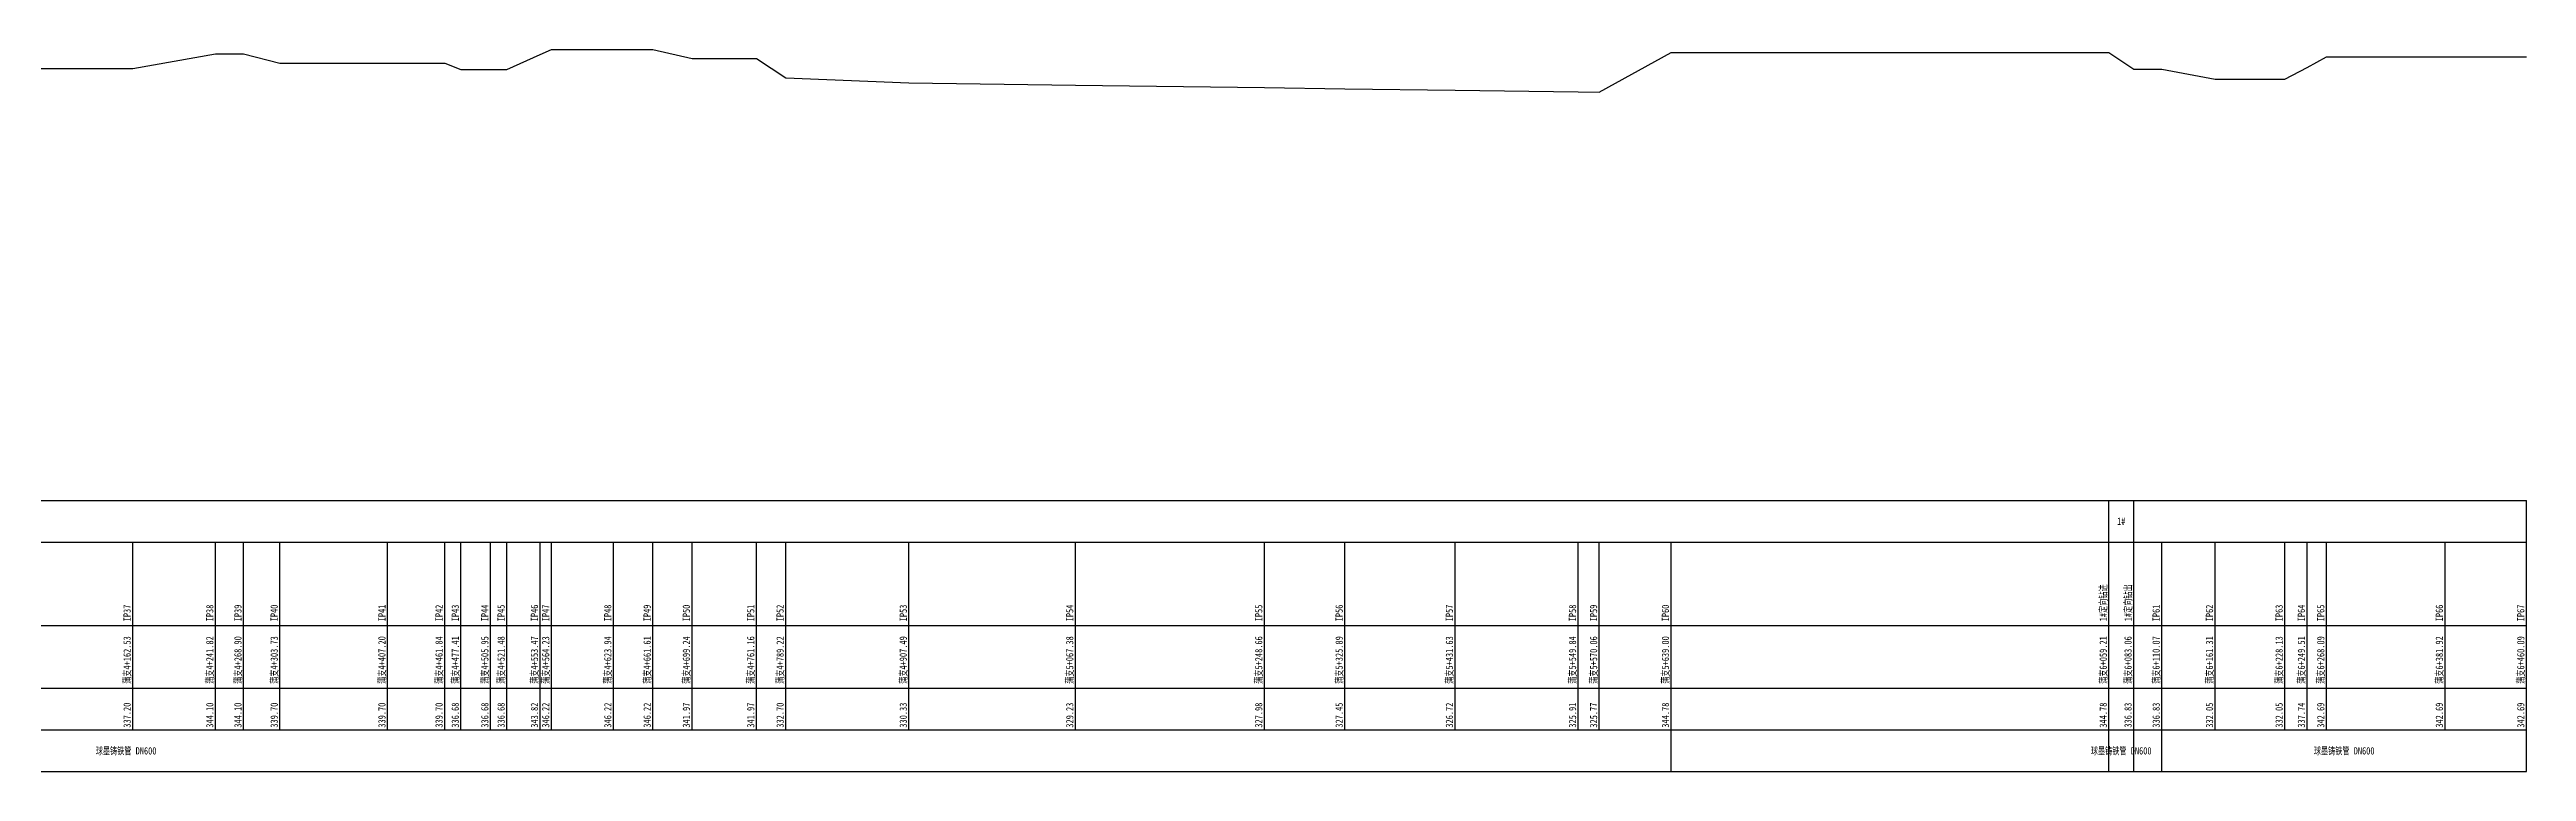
# Model space of a CAD drawing. Header units: millimetres. Extents: x -40 to 2308, y -621 to 355.
# Drawn here: x 1119 to 2308, y -150 to 196 of the extents above; entities that cross this region are included whole.
import ezdxf
from ezdxf.enums import TextEntityAlignment as Align

# ---------------------------------------------------------------- set-up
doc = ezdxf.new("R2010")
doc.units = ezdxf.units.MM
for name, color, linetype in [('纵断面_文字标注', 7, 'Continuous'), ('纵断面_管中心线', 2, 'Continuous'), ('纵断面_表格线框', 7, 'Continuous')]:
    doc.layers.add(name, color=color, linetype=linetype)
doc.styles.get("Standard").update_dxf_attribs({"font": '', "width": 0.7})
doc.styles.get('Standard').set_extended_font_data('仿宋')

msp = doc.modelspace()

# ---------------------------------------------------------------- linework, layer by layer
at = {"layer": '纵断面_管中心线'}
msp.add_lwpolyline([(1072.3, 187.1), (1159.4, 187.2), (1199.1, 194.1), (1212.6, 194.1), (1230, 189.7), (1281.7, 189.7), (1309.1, 189.7), (1316.9, 186.7), (1331.1, 186.7), (1338.9, 186.7), (1354.9, 193.8), (1360.3, 196.2), (1390.1, 196.2), (1409, 196.2), (1427.8, 192), (1458.7, 192), (1472.8, 182.7), (1531.9, 180.3), (1611.8, 179.2), (1702.5, 178), (1741.1, 177.4), (1794, 176.7), (1853.1, 175.9), (1863.2, 175.8), (1897.7, 194.8), (2107.8, 194.8), (2119.7, 186.8), (2133.2, 186.8), (2158.8, 182), (2192.2, 182), (2202.9, 187.7), (2212.2, 192.7), (2269.1, 192.7), (2308.2, 192.7)], dxfattribs=at)
at = {"layer": '纵断面_表格线框'}
for p, q in [((414.7, -20), (2308.2, -20)), ((2107.8, -150), (2107.8, -20)), ((2119.7, -150), (2119.7, -20)), ((2308.2, -150), (2308.2, -20)), ((414.7, -40), (2308.2, -40)), ((1159.4, -130), (1159.4, -40)), ((1199.1, -130), (1199.1, -40)), ((1212.6, -130), (1212.6, -40)), ((1230, -130), (1230, -40)), ((1281.7, -130), (1281.7, -40)), ((1309.1, -130), (1309.1, -40)), ((1316.9, -130), (1316.9, -40)), ((1331.1, -130), (1331.1, -40)), ((1338.9, -130), (1338.9, -40)), ((1354.9, -130), (1354.9, -40)), ((1360.3, -130), (1360.3, -40)), ((1390.1, -130), (1390.1, -40)), ((1409, -130), (1409, -40)), ((1427.8, -130), (1427.8, -40)), ((1458.7, -130), (1458.7, -40)), ((1472.8, -130), (1472.8, -40)), ((1531.9, -130), (1531.9, -40)), ((1611.8, -130), (1611.8, -40)), ((1702.5, -130), (1702.5, -40)), ((1741.1, -130), (1741.1, -40)), ((1794, -130), (1794, -40)), ((1853.1, -130), (1853.1, -40)), ((1863.2, -130), (1863.2, -40)), ((1897.7, -150), (1897.7, -40)), ((2133.2, -150), (2133.2, -40)), ((2158.8, -130), (2158.8, -40)), ((2192.2, -130), (2192.2, -40)), ((2202.9, -130), (2202.9, -40)), ((2212.2, -130), (2212.2, -40)), ((2269.1, -130), (2269.1, -40)), ((414.7, -80), (2308.2, -80)), ((414.7, -110), (2308.2, -110)), ((414.7, -130), (2308.2, -130)), ((414.7, -150), (2308.2, -150))]:
    msp.add_line(p, q, dxfattribs=at)

# ---------------------------------------------------------------- texts
at = {"layer": '纵断面_文字标注', "width": 0.7}
for s, p in [('1#', (2113.7, -30)), ('球墨铸铁管 DN600', (1156.2, -140)), ('球墨铸铁管 DN600', (2113.7, -140)), ('球墨铸铁管 DN600', (2220.7, -140))]:
    msp.add_text(s, height=3.5, dxfattribs=at).set_placement(p, align=Align.MIDDLE)
for s, p in [('1#定向钻进', (2106.8, -78)), ('1#定向钻出', (2118.7, -78)), ('IP37', (1158.4, -78)), ('IP38', (1198.1, -78)), ('IP39', (1211.6, -78)), ('IP40', (1229, -78)), ('IP41', (1280.7, -78)), ('IP42', (1308.1, -78)), ('IP43', (1315.9, -78)), ('IP44', (1330.1, -78)), ('IP45', (1337.9, -78)), ('IP46', (1353.9, -78)), ('IP47', (1359.3, -78)), ('IP48', (1389.1, -78)), ('IP49', (1408, -78)), ('IP50', (1426.8, -78)), ('IP51', (1457.7, -78)), ('IP52', (1471.8, -78)), ('IP53', (1530.9, -78)), ('IP54', (1610.8, -78)), ('IP55', (1701.5, -78)), ('IP56', (1740.1, -78)), ('IP57', (1793, -78)), ('IP58', (1852.1, -78)), ('IP59', (1862.2, -78)), ('IP60', (1896.7, -78)), ('IP61', (2132.2, -78)), ('IP62', (2157.8, -78)), ('IP63', (2191.2, -78)), ('IP64', (2201.9, -78)), ('IP65', (2211.2, -78)), ('IP66', (2268.1, -78)), ('IP67', (2307.2, -78)), ('蒲支4+162.53', (1158.4, -108)), ('蒲支4+241.82', (1198.1, -108)), ('蒲支4+268.90', (1211.6, -108)), ('蒲支4+303.73', (1229, -108)), ('蒲支4+407.20', (1280.7, -108)), ('蒲支4+461.84', (1308.1, -108)), ('蒲支4+477.41', (1315.9, -108)), ('蒲支4+505.95', (1330.1, -108)), ('蒲支4+521.48', (1337.9, -108)), ('蒲支4+553.47', (1353.9, -108)), ('蒲支4+564.23', (1359.3, -108)), ('蒲支4+623.94', (1389.1, -108)), ('蒲支4+661.61', (1408, -108)), ('蒲支4+699.24', (1426.8, -108)), ('蒲支4+761.16', (1457.7, -108)), ('蒲支4+789.22', (1471.8, -108)), ('蒲支4+907.49', (1530.9, -108)), ('蒲支5+067.38', (1610.8, -108)), ('蒲支5+248.66', (1701.5, -108)), ('蒲支5+325.89', (1740.1, -108)), ('蒲支5+431.63', (1793, -108)), ('蒲支5+549.84', (1852.1, -108)), ('蒲支5+570.06', (1862.2, -108)), ('蒲支5+639.00', (1896.7, -108)), ('蒲支6+059.21', (2106.8, -108)), ('蒲支6+083.06', (2118.7, -108)), ('蒲支6+110.07', (2132.2, -108)), ('蒲支6+161.31', (2157.8, -108)), ('蒲支6+228.13', (2191.2, -108)), ('蒲支6+249.51', (2201.9, -108)), ('蒲支6+268.09', (2211.2, -108)), ('蒲支6+381.92', (2268.1, -108)), ('蒲支6+460.09', (2307.2, -108)), ('337.20', (1158.4, -129)), ('344.10', (1198.1, -129)), ('344.10', (1211.6, -129)), ('339.70', (1229, -129)), ('339.70', (1280.7, -129)), ('339.70', (1308.1, -129)), ('336.68', (1315.9, -129)), ('336.68', (1330.1, -129)), ('336.68', (1337.9, -129)), ('343.82', (1353.9, -129)), ('346.22', (1359.3, -129)), ('346.22', (1389.1, -129)), ('346.22', (1408, -129)), ('341.97', (1426.8, -129)), ('341.97', (1457.7, -129)), ('332.70', (1471.8, -129)), ('330.33', (1530.9, -129)), ('329.23', (1610.8, -129)), ('327.98', (1701.5, -129)), ('327.45', (1740.1, -129)), ('326.72', (1793, -129)), ('325.91', (1852.1, -129)), ('325.77', (1862.2, -129)), ('344.78', (1896.7, -129)), ('344.78', (2106.8, -129)), ('336.83', (2118.7, -129)), ('336.83', (2132.2, -129)), ('332.05', (2157.8, -129)), ('332.05', (2191.2, -129)), ('337.74', (2201.9, -129)), ('342.69', (2211.2, -129)), ('342.69', (2268.1, -129)), ('342.69', (2307.2, -129))]:
    msp.add_text(s, height=3.5, rotation=90, dxfattribs=at).set_placement(p)

doc.saveas('drawing.dxf')
